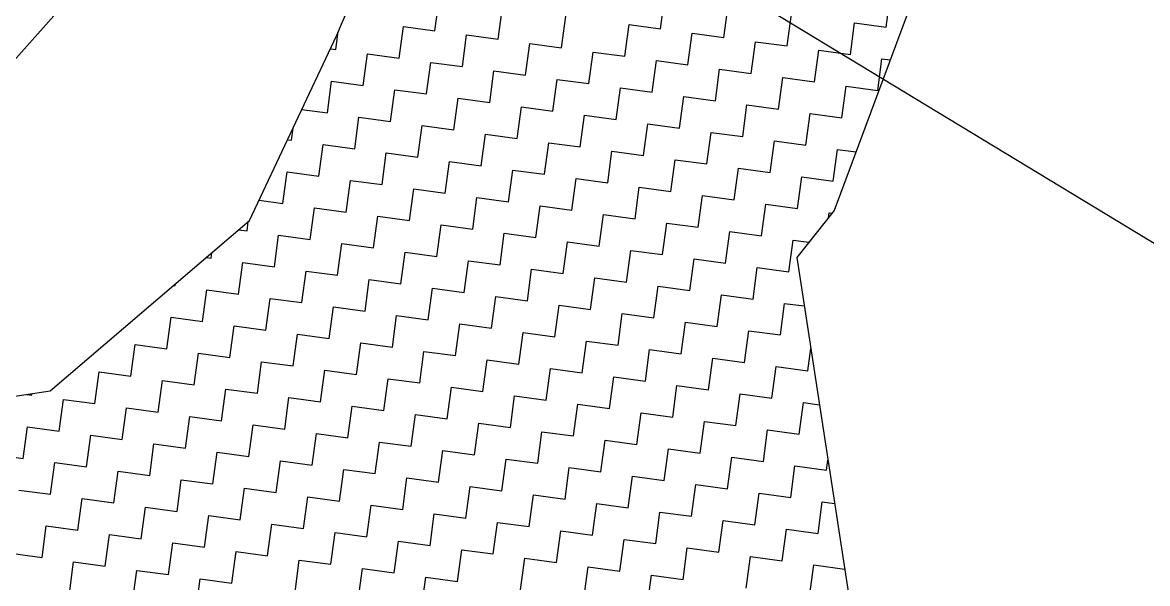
# Model space of a CAD drawing. Header units: metres. Extents: x 291974 to 293244, y 2020596 to 2023640.
# Drawn here: x 292196.6 to 292284.8, y 2021783.1 to 2021827.1 of the extents above; entities that cross this region are included whole.
import ezdxf

# ---------------------------------------------------------------- set-up
doc = ezdxf.new("R2010")
doc.units = ezdxf.units.M
doc.header["$MEASUREMENT"] = 0
for name, color, linetype in [('POLY_HATCH', 12, 'Continuous'), ('POLY_PARCEL', 6, 'Continuous'), ('V_BOUND_LINE', 7, 'Continuous')]:
    doc.layers.add(name, color=color, linetype=linetype)

msp = doc.modelspace()

# ---------------------------------------------------------------- linework, layer by layer
at = {"layer": 'POLY_HATCH'}
for p, q in [((292221.274, 2021826.076), (292228.434, 2021842.995)), ((292269.17, 2021836.333), (292260.242, 2021812.336)), ((292214.436, 2021811.552), (292221.274, 2021826.076)), ((292260.242, 2021812.336), (292257.307, 2021808.667)), ((292198.81, 2021798.213), (292214.436, 2021811.552)), ((292257.307, 2021808.667), (292261.637, 2021780.444)), ((292184.691, 2021796.051), (292198.81, 2021798.213))]:
    msp.add_line(p, q, dxfattribs=at)
at = {"layer": 'POLY_HATCH', "linetype": 'Continuous'}
for p, q in [((292246.639, 2021826.555), (292246.973, 2021829.032)), ((292264.316, 2021826.695), (292264.65, 2021829.172)), ((292228.962, 2021826.415), (292229.296, 2021828.892)), ((292233.917, 2021825.747), (292234.251, 2021828.224)), ((292251.594, 2021825.887), (292251.928, 2021828.364)), ((292238.872, 2021825.079), (292239.206, 2021827.557)), ((292256.549, 2021825.219), (292256.883, 2021827.696)), ((292221.196, 2021824.939), (292221.384, 2021826.336)), ((292226.151, 2021824.271), (292226.485, 2021826.749)), ((292226.485, 2021826.749), (292228.962, 2021826.415)), ((292243.828, 2021824.411), (292244.162, 2021826.889)), ((292244.162, 2021826.889), (292246.639, 2021826.555)), ((292261.505, 2021824.551), (292261.838, 2021827.029)), ((292261.838, 2021827.029), (292264.316, 2021826.695)), ((292231.106, 2021823.603), (292231.44, 2021826.081)), ((292231.44, 2021826.081), (292233.917, 2021825.747)), ((292236.061, 2021822.935), (292236.395, 2021825.413)), ((292236.395, 2021825.413), (292238.872, 2021825.079)), ((292248.783, 2021823.743), (292249.117, 2021826.221)), ((292249.117, 2021826.221), (292251.594, 2021825.887)), ((292253.738, 2021823.075), (292254.072, 2021825.553)), ((292254.072, 2021825.553), (292256.549, 2021825.219)), ((292220.766, 2021824.997), (292221.196, 2021824.939)), ((292223.339, 2021822.127), (292223.673, 2021824.605)), ((292223.673, 2021824.605), (292226.151, 2021824.271)), ((292241.016, 2021822.267), (292241.35, 2021824.745)), ((292241.35, 2021824.745), (292243.828, 2021824.411)), ((292258.693, 2021822.407), (292259.027, 2021824.885)), ((292259.027, 2021824.885), (292261.505, 2021824.551)), ((292228.294, 2021821.46), (292228.628, 2021823.937)), ((292228.628, 2021823.937), (292231.106, 2021823.603)), ((292245.971, 2021821.6), (292246.305, 2021824.077)), ((292246.305, 2021824.077), (292248.783, 2021823.743)), ((292263.648, 2021821.74), (292263.982, 2021824.217)), ((292263.982, 2021824.217), (292264.63, 2021824.13)), ((292233.249, 2021820.792), (292233.583, 2021823.269)), ((292233.583, 2021823.269), (292236.061, 2021822.935)), ((292250.926, 2021820.932), (292251.26, 2021823.409)), ((292251.26, 2021823.409), (292253.738, 2021823.075)), ((292255.882, 2021820.264), (292256.215, 2021822.741)), ((292256.215, 2021822.741), (292258.693, 2021822.407)), ((292220.528, 2021819.984), (292220.862, 2021822.461)), ((292220.862, 2021822.461), (292223.339, 2021822.127)), ((292238.205, 2021820.124), (292238.539, 2021822.601)), ((292238.539, 2021822.601), (292241.016, 2021822.267)), ((292243.16, 2021819.456), (292243.494, 2021821.933)), ((292243.494, 2021821.933), (292245.971, 2021821.6)), ((292260.837, 2021819.596), (292261.171, 2021822.073)), ((292261.171, 2021822.073), (292263.648, 2021821.74)), ((292225.483, 2021819.316), (292225.817, 2021821.794)), ((292225.817, 2021821.794), (292228.294, 2021821.46)), ((292230.438, 2021818.648), (292230.772, 2021821.126)), ((292230.772, 2021821.126), (292233.249, 2021820.792)), ((292248.115, 2021818.788), (292248.449, 2021821.266)), ((292248.449, 2021821.266), (292250.926, 2021820.932)), ((292218.532, 2021820.253), (292220.528, 2021819.984)), ((292235.393, 2021817.98), (292235.727, 2021820.458)), ((292235.727, 2021820.458), (292238.205, 2021820.124)), ((292253.07, 2021818.12), (292253.404, 2021820.598)), ((292253.404, 2021820.598), (292255.882, 2021820.264)), ((292222.671, 2021817.172), (292223.005, 2021819.65)), ((292223.005, 2021819.65), (292225.483, 2021819.316)), ((292240.348, 2021817.312), (292240.682, 2021819.79)), ((292240.682, 2021819.79), (292243.16, 2021819.456)), ((292258.025, 2021817.452), (292258.359, 2021819.93)), ((292258.359, 2021819.93), (292260.837, 2021819.596)), ((292217.716, 2021817.84), (292217.844, 2021818.792)), ((292227.626, 2021816.504), (292227.96, 2021818.982)), ((292227.96, 2021818.982), (292230.438, 2021818.648)), ((292245.303, 2021816.644), (292245.637, 2021819.122)), ((292245.637, 2021819.122), (292248.115, 2021818.788)), ((292250.258, 2021815.977), (292250.592, 2021818.454)), ((292250.592, 2021818.454), (292253.07, 2021818.12)), ((292217.415, 2021817.881), (292217.716, 2021817.84)), ((292219.86, 2021815.029), (292220.194, 2021817.506)), ((292220.194, 2021817.506), (292222.671, 2021817.172)), ((292232.582, 2021815.837), (292232.915, 2021818.314)), ((292232.915, 2021818.314), (292235.393, 2021817.98)), ((292237.537, 2021815.169), (292237.871, 2021817.646)), ((292237.871, 2021817.646), (292240.348, 2021817.312)), ((292255.214, 2021815.309), (292255.548, 2021817.786)), ((292255.548, 2021817.786), (292258.025, 2021817.452)), ((292224.815, 2021814.361), (292225.149, 2021816.838)), ((292225.149, 2021816.838), (292227.626, 2021816.504)), ((292242.492, 2021814.501), (292242.826, 2021816.978)), ((292242.826, 2021816.978), (292245.303, 2021816.644)), ((292260.169, 2021814.641), (292260.503, 2021817.118)), ((292260.503, 2021817.118), (292261.949, 2021816.923)), ((292229.77, 2021813.693), (292230.104, 2021816.17)), ((292230.104, 2021816.17), (292232.582, 2021815.837)), ((292247.447, 2021813.833), (292247.781, 2021816.31)), ((292247.781, 2021816.31), (292250.258, 2021815.977)), ((292217.048, 2021812.885), (292217.382, 2021815.363)), ((292217.382, 2021815.363), (292219.86, 2021815.029)), ((292234.725, 2021813.025), (292235.059, 2021815.503)), ((292235.059, 2021815.503), (292237.537, 2021815.169)), ((292239.68, 2021812.357), (292240.014, 2021814.835)), ((292240.014, 2021814.835), (292242.492, 2021814.501)), ((292252.402, 2021813.165), (292252.736, 2021815.643)), ((292252.736, 2021815.643), (292255.214, 2021815.309)), ((292257.357, 2021812.497), (292257.691, 2021814.975)), ((292257.691, 2021814.975), (292260.169, 2021814.641)), ((292222.003, 2021812.217), (292222.337, 2021814.695)), ((292222.337, 2021814.695), (292224.815, 2021814.361)), ((292226.959, 2021811.549), (292227.292, 2021814.027)), ((292227.292, 2021814.027), (292229.77, 2021813.693)), ((292244.635, 2021811.689), (292244.969, 2021814.167)), ((292244.969, 2021814.167), (292247.447, 2021813.833)), ((292215.182, 2021813.137), (292217.048, 2021812.885)), ((292231.914, 2021810.881), (292232.248, 2021813.359)), ((292232.248, 2021813.359), (292234.725, 2021813.025)), ((292249.591, 2021811.021), (292249.925, 2021813.499)), ((292249.925, 2021813.499), (292252.402, 2021813.165)), ((292219.192, 2021810.074), (292219.526, 2021812.551)), ((292219.526, 2021812.551), (292222.003, 2021812.217)), ((292236.869, 2021810.214), (292237.203, 2021812.691)), ((292237.203, 2021812.691), (292239.68, 2021812.357)), ((292254.546, 2021810.354), (292254.88, 2021812.831)), ((292254.88, 2021812.831), (292257.357, 2021812.497)), ((292259.78, 2021811.759), (292259.835, 2021812.163)), ((292259.835, 2021812.163), (292260.078, 2021812.13)), ((292214.237, 2021810.741), (292214.334, 2021811.465)), ((292224.147, 2021809.406), (292224.481, 2021811.883)), ((292224.481, 2021811.883), (292226.959, 2021811.549)), ((292241.824, 2021809.546), (292242.158, 2021812.023)), ((292242.158, 2021812.023), (292244.635, 2021811.689)), ((292246.779, 2021808.878), (292247.113, 2021811.355)), ((292247.113, 2021811.355), (292249.591, 2021811.021)), ((292213.589, 2021810.829), (292214.237, 2021810.741)), ((292216.38, 2021807.93), (292216.714, 2021810.407)), ((292216.714, 2021810.407), (292219.192, 2021810.074)), ((292229.102, 2021808.738), (292229.436, 2021811.215)), ((292229.436, 2021811.215), (292231.914, 2021810.881)), ((292234.057, 2021808.07), (292234.391, 2021810.547)), ((292234.391, 2021810.547), (292236.869, 2021810.214)), ((292251.734, 2021808.21), (292252.068, 2021810.687)), ((292252.068, 2021810.687), (292254.546, 2021810.354)), ((292221.336, 2021807.262), (292221.669, 2021809.74)), ((292221.669, 2021809.74), (292224.147, 2021809.406)), ((292239.012, 2021807.402), (292239.346, 2021809.88)), ((292239.346, 2021809.88), (292241.824, 2021809.546)), ((292256.689, 2021807.542), (292257.023, 2021810.02)), ((292257.023, 2021810.02), (292258.256, 2021809.853)), ((292211.037, 2021808.65), (292211.425, 2021808.598)), ((292211.425, 2021808.598), (292211.484, 2021809.032)), ((292226.291, 2021806.594), (292226.625, 2021809.072)), ((292226.625, 2021809.072), (292229.102, 2021808.738)), ((292243.968, 2021806.734), (292244.302, 2021809.212)), ((292244.302, 2021809.212), (292246.779, 2021808.878)), ((292213.569, 2021805.786), (292213.903, 2021808.264)), ((292213.903, 2021808.264), (292216.38, 2021807.93)), ((292231.246, 2021805.926), (292231.58, 2021808.404)), ((292231.58, 2021808.404), (292234.057, 2021808.07)), ((292248.923, 2021806.066), (292249.257, 2021808.544)), ((292249.257, 2021808.544), (292251.734, 2021808.21)), ((292253.878, 2021805.398), (292254.212, 2021807.876)), ((292254.212, 2021807.876), (292256.689, 2021807.542)), ((292218.524, 2021805.118), (292218.858, 2021807.596)), ((292218.858, 2021807.596), (292221.336, 2021807.262)), ((292223.479, 2021804.451), (292223.813, 2021806.928)), ((292223.813, 2021806.928), (292226.291, 2021806.594)), ((292236.201, 2021805.258), (292236.535, 2021807.736)), ((292236.535, 2021807.736), (292239.012, 2021807.402)), ((292241.156, 2021804.59), (292241.49, 2021807.068)), ((292241.49, 2021807.068), (292243.968, 2021806.734)), ((292208.485, 2021806.472), (292208.614, 2021806.454)), ((292208.614, 2021806.454), (292208.633, 2021806.598)), ((292210.757, 2021803.643), (292211.091, 2021806.12)), ((292211.091, 2021806.12), (292213.569, 2021805.786)), ((292228.434, 2021803.783), (292228.768, 2021806.26)), ((292228.768, 2021806.26), (292231.246, 2021805.926)), ((292246.111, 2021803.923), (292246.445, 2021806.4)), ((292246.445, 2021806.4), (292248.923, 2021806.066)), ((292215.712, 2021802.975), (292216.046, 2021805.452)), ((292216.046, 2021805.452), (292218.524, 2021805.118)), ((292233.389, 2021803.115), (292233.723, 2021805.592)), ((292233.723, 2021805.592), (292236.201, 2021805.258)), ((292251.066, 2021803.255), (292251.4, 2021805.732)), ((292251.4, 2021805.732), (292253.878, 2021805.398)), ((292220.668, 2021802.307), (292221.002, 2021804.784)), ((292221.002, 2021804.784), (292223.479, 2021804.451)), ((292238.345, 2021802.447), (292238.678, 2021804.924)), ((292238.678, 2021804.924), (292241.156, 2021804.59)), ((292243.3, 2021801.779), (292243.634, 2021804.257)), ((292243.634, 2021804.257), (292246.111, 2021803.923)), ((292256.021, 2021802.587), (292256.355, 2021805.064)), ((292256.355, 2021805.064), (292257.892, 2021804.857)), ((292207.946, 2021801.499), (292208.28, 2021803.977)), ((292208.28, 2021803.977), (292210.757, 2021803.643)), ((292225.623, 2021801.639), (292225.957, 2021804.117)), ((292225.957, 2021804.117), (292228.434, 2021803.783)), ((292230.578, 2021800.971), (292230.912, 2021803.449)), ((292230.912, 2021803.449), (292233.389, 2021803.115)), ((292248.255, 2021801.111), (292248.589, 2021803.589)), ((292248.589, 2021803.589), (292251.066, 2021803.255)), ((292212.901, 2021800.831), (292213.235, 2021803.309)), ((292213.235, 2021803.309), (292215.712, 2021802.975)), ((292217.856, 2021800.163), (292218.19, 2021802.641)), ((292218.19, 2021802.641), (292220.668, 2021802.307)), ((292235.533, 2021800.303), (292235.867, 2021802.781)), ((292235.867, 2021802.781), (292238.345, 2021802.447)), ((292253.21, 2021800.443), (292253.544, 2021802.921)), ((292253.544, 2021802.921), (292256.021, 2021802.587)), ((292205.134, 2021799.355), (292205.468, 2021801.833)), ((292205.468, 2021801.833), (292207.946, 2021801.499)), ((292222.811, 2021799.495), (292223.145, 2021801.973)), ((292223.145, 2021801.973), (292225.623, 2021801.639)), ((292240.488, 2021799.635), (292240.822, 2021802.113)), ((292240.822, 2021802.113), (292243.3, 2021801.779)), ((292210.089, 2021798.688), (292210.423, 2021801.165)), ((292210.423, 2021801.165), (292212.901, 2021800.831)), ((292227.766, 2021798.827), (292228.1, 2021801.305)), ((292228.1, 2021801.305), (292230.578, 2021800.971)), ((292245.443, 2021798.967), (292245.777, 2021801.445)), ((292245.777, 2021801.445), (292248.255, 2021801.111)), ((292250.398, 2021798.3), (292250.732, 2021800.777)), ((292250.732, 2021800.777), (292253.21, 2021800.443)), ((292258.165, 2021799.775), (292258.402, 2021801.532)), ((292215.045, 2021798.02), (292215.379, 2021800.497)), ((292215.379, 2021800.497), (292217.856, 2021800.163)), ((292220, 2021797.352), (292220.334, 2021799.829)), ((292220.334, 2021799.829), (292222.811, 2021799.495)), ((292232.722, 2021798.16), (292233.055, 2021800.637)), ((292233.055, 2021800.637), (292235.533, 2021800.303)), ((292237.677, 2021797.492), (292238.011, 2021799.969)), ((292238.011, 2021799.969), (292240.488, 2021799.635)), ((292255.354, 2021797.632), (292255.688, 2021800.109)), ((292255.688, 2021800.109), (292258.165, 2021799.775)), ((292202.323, 2021797.212), (292202.657, 2021799.689)), ((292202.657, 2021799.689), (292205.134, 2021799.355)), ((292207.278, 2021796.544), (292207.612, 2021799.021)), ((292207.612, 2021799.021), (292210.089, 2021798.688)), ((292224.955, 2021796.684), (292225.289, 2021799.161)), ((292225.289, 2021799.161), (292227.766, 2021798.827)), ((292242.632, 2021796.824), (292242.966, 2021799.301)), ((292242.966, 2021799.301), (292245.443, 2021798.967)), ((292212.233, 2021795.876), (292212.567, 2021798.354)), ((292212.567, 2021798.354), (292215.045, 2021798.02)), ((292229.91, 2021796.016), (292230.244, 2021798.494)), ((292230.244, 2021798.494), (292232.722, 2021798.16)), ((292247.587, 2021796.156), (292247.921, 2021798.634)), ((292247.921, 2021798.634), (292250.398, 2021798.3)), ((292196.978, 2021797.932), (292197.368, 2021797.88)), ((292197.368, 2021797.88), (292197.383, 2021797.994)), ((292199.511, 2021795.068), (292199.845, 2021797.546)), ((292199.845, 2021797.546), (292202.323, 2021797.212)), ((292217.188, 2021795.208), (292217.522, 2021797.686)), ((292217.522, 2021797.686), (292220, 2021797.352)), ((292234.865, 2021795.348), (292235.199, 2021797.826)), ((292235.199, 2021797.826), (292237.677, 2021797.492)), ((292252.542, 2021795.488), (292252.876, 2021797.966)), ((292252.876, 2021797.966), (292255.354, 2021797.632)), ((292257.497, 2021794.82), (292257.831, 2021797.298)), ((292257.831, 2021797.298), (292259.077, 2021797.13)), ((292204.466, 2021794.4), (292204.8, 2021796.878)), ((292204.8, 2021796.878), (292207.278, 2021796.544)), ((292222.143, 2021794.54), (292222.477, 2021797.018)), ((292222.477, 2021797.018), (292224.955, 2021796.684)), ((292227.099, 2021793.872), (292227.432, 2021796.35)), ((292227.432, 2021796.35), (292229.91, 2021796.016)), ((292239.82, 2021794.68), (292240.154, 2021797.158)), ((292240.154, 2021797.158), (292242.632, 2021796.824)), ((292244.775, 2021794.012), (292245.109, 2021796.49)), ((292245.109, 2021796.49), (292247.587, 2021796.156)), ((292209.422, 2021793.732), (292209.756, 2021796.21)), ((292209.756, 2021796.21), (292212.233, 2021795.876)), ((292214.377, 2021793.064), (292214.711, 2021795.542)), ((292214.711, 2021795.542), (292217.188, 2021795.208)), ((292232.054, 2021793.204), (292232.388, 2021795.682)), ((292232.388, 2021795.682), (292234.865, 2021795.348)), ((292249.731, 2021793.344), (292250.065, 2021795.822)), ((292250.065, 2021795.822), (292252.542, 2021795.488)), ((292196.7, 2021792.925), (292197.034, 2021795.402)), ((292197.034, 2021795.402), (292199.511, 2021795.068)), ((292201.655, 2021792.257), (292201.989, 2021794.734)), ((292201.989, 2021794.734), (292204.466, 2021794.4)), ((292219.332, 2021792.397), (292219.666, 2021794.874)), ((292219.666, 2021794.874), (292222.143, 2021794.54)), ((292237.009, 2021792.537), (292237.343, 2021795.014)), ((292237.343, 2021795.014), (292239.82, 2021794.68)), ((292254.686, 2021792.677), (292255.02, 2021795.154)), ((292255.02, 2021795.154), (292257.497, 2021794.82)), ((292206.61, 2021791.589), (292206.944, 2021794.066)), ((292206.944, 2021794.066), (292209.422, 2021793.732)), ((292224.287, 2021791.729), (292224.621, 2021794.206)), ((292224.621, 2021794.206), (292227.099, 2021793.872)), ((292241.964, 2021791.869), (292242.298, 2021794.346)), ((292242.298, 2021794.346), (292244.775, 2021794.012)), ((292246.919, 2021791.201), (292247.253, 2021793.678)), ((292247.253, 2021793.678), (292249.731, 2021793.344)), ((292194.222, 2021793.258), (292196.7, 2021792.925)), ((292211.565, 2021790.921), (292211.899, 2021793.398)), ((292211.899, 2021793.398), (292214.377, 2021793.064)), ((292229.242, 2021791.061), (292229.576, 2021793.538)), ((292229.576, 2021793.538), (292232.054, 2021793.204)), ((292234.197, 2021790.393), (292234.531, 2021792.871)), ((292234.531, 2021792.871), (292237.009, 2021792.537)), ((292251.874, 2021790.533), (292252.208, 2021793.011)), ((292252.208, 2021793.011), (292254.686, 2021792.677)), ((292259.641, 2021792.009), (292259.745, 2021792.779)), ((292198.843, 2021790.113), (292199.177, 2021792.591)), ((292199.177, 2021792.591), (292201.655, 2021792.257)), ((292203.799, 2021789.445), (292204.133, 2021791.923)), ((292204.133, 2021791.923), (292206.61, 2021791.589)), ((292216.52, 2021790.253), (292216.854, 2021792.731)), ((292216.854, 2021792.731), (292219.332, 2021792.397)), ((292221.475, 2021789.585), (292221.809, 2021792.063)), ((292221.809, 2021792.063), (292224.287, 2021791.729)), ((292239.152, 2021789.725), (292239.486, 2021792.203)), ((292239.486, 2021792.203), (292241.964, 2021791.869)), ((292256.829, 2021789.865), (292257.163, 2021792.343)), ((292257.163, 2021792.343), (292259.641, 2021792.009)), ((292208.754, 2021788.777), (292209.088, 2021791.255)), ((292209.088, 2021791.255), (292211.565, 2021790.921)), ((292226.431, 2021788.917), (292226.765, 2021791.395)), ((292226.765, 2021791.395), (292229.242, 2021791.061)), ((292244.108, 2021789.057), (292244.442, 2021791.535)), ((292244.442, 2021791.535), (292246.919, 2021791.201)), ((292196.366, 2021790.447), (292198.843, 2021790.113)), ((292213.709, 2021788.109), (292214.043, 2021790.587)), ((292214.043, 2021790.587), (292216.52, 2021790.253)), ((292231.386, 2021788.249), (292231.72, 2021790.727)), ((292231.72, 2021790.727), (292234.197, 2021790.393)), ((292249.063, 2021788.389), (292249.397, 2021790.867)), ((292249.397, 2021790.867), (292251.874, 2021790.533)), ((292254.018, 2021787.721), (292254.352, 2021790.199)), ((292254.352, 2021790.199), (292256.829, 2021789.865)), ((292200.987, 2021787.301), (292201.321, 2021789.779)), ((292201.321, 2021789.779), (292203.799, 2021789.445)), ((292218.664, 2021787.441), (292218.998, 2021789.919)), ((292218.998, 2021789.919), (292221.475, 2021789.585)), ((292223.619, 2021786.774), (292223.953, 2021789.251)), ((292223.953, 2021789.251), (292226.431, 2021788.917)), ((292236.341, 2021787.581), (292236.675, 2021790.059)), ((292236.675, 2021790.059), (292239.152, 2021789.725)), ((292241.296, 2021786.914), (292241.63, 2021789.391)), ((292241.63, 2021789.391), (292244.108, 2021789.057)), ((292258.973, 2021787.054), (292259.307, 2021789.531)), ((292259.307, 2021789.531), (292260.263, 2021789.402)), ((292205.942, 2021786.634), (292206.276, 2021789.111)), ((292206.276, 2021789.111), (292208.754, 2021788.777)), ((292210.897, 2021785.966), (292211.231, 2021788.443)), ((292211.231, 2021788.443), (292213.709, 2021788.109)), ((292228.574, 2021786.106), (292228.908, 2021788.583)), ((292228.908, 2021788.583), (292231.386, 2021788.249)), ((292246.251, 2021786.246), (292246.585, 2021788.723)), ((292246.585, 2021788.723), (292249.063, 2021788.389)), ((292198.176, 2021785.158), (292198.509, 2021787.635)), ((292198.509, 2021787.635), (292200.987, 2021787.301)), ((292215.852, 2021785.298), (292216.186, 2021787.775)), ((292216.186, 2021787.775), (292218.664, 2021787.441)), ((292233.529, 2021785.438), (292233.863, 2021787.915)), ((292233.863, 2021787.915), (292236.341, 2021787.581)), ((292251.206, 2021785.578), (292251.54, 2021788.055)), ((292251.54, 2021788.055), (292254.018, 2021787.721)), ((292203.131, 2021784.49), (292203.465, 2021786.968)), ((292203.465, 2021786.968), (292205.942, 2021786.634)), ((292220.808, 2021784.63), (292221.142, 2021787.108)), ((292221.142, 2021787.108), (292223.619, 2021786.774)), ((292238.485, 2021784.77), (292238.818, 2021787.248)), ((292238.818, 2021787.248), (292241.296, 2021786.914)), ((292256.161, 2021784.91), (292256.495, 2021787.387)), ((292256.495, 2021787.387), (292258.973, 2021787.054)), ((292208.086, 2021783.822), (292208.42, 2021786.3)), ((292208.42, 2021786.3), (292210.897, 2021785.966)), ((292225.763, 2021783.962), (292226.097, 2021786.44)), ((292226.097, 2021786.44), (292228.574, 2021786.106)), ((292230.718, 2021783.294), (292231.052, 2021785.772)), ((292231.052, 2021785.772), (292233.529, 2021785.438)), ((292243.44, 2021784.102), (292243.774, 2021786.58)), ((292243.774, 2021786.58), (292246.251, 2021786.246)), ((292248.395, 2021783.434), (292248.729, 2021785.912)), ((292248.729, 2021785.912), (292251.206, 2021785.578)), ((292195.698, 2021785.492), (292198.176, 2021785.158)), ((292213.041, 2021783.154), (292213.375, 2021785.632)), ((292213.375, 2021785.632), (292215.852, 2021785.298)), ((292217.996, 2021782.486), (292218.33, 2021784.964)), ((292218.33, 2021784.964), (292220.808, 2021784.63)), ((292235.673, 2021782.626), (292236.007, 2021785.104)), ((292236.007, 2021785.104), (292238.485, 2021784.77)), ((292253.35, 2021782.766), (292253.684, 2021785.244)), ((292253.684, 2021785.244), (292256.161, 2021784.91)), ((292200.319, 2021782.346), (292200.653, 2021784.824)), ((292200.653, 2021784.824), (292203.131, 2021784.49)), ((292205.274, 2021781.678), (292205.608, 2021784.156)), ((292205.608, 2021784.156), (292208.086, 2021783.822)), ((292222.951, 2021781.818), (292223.285, 2021784.296)), ((292223.285, 2021784.296), (292225.763, 2021783.962)), ((292240.628, 2021781.958), (292240.962, 2021784.436)), ((292240.962, 2021784.436), (292243.44, 2021784.102)), ((292258.305, 2021782.098), (292258.639, 2021784.576)), ((292258.639, 2021784.576), (292261.053, 2021784.251)), ((292210.229, 2021781.011), (292210.563, 2021783.488)), ((292210.563, 2021783.488), (292213.041, 2021783.154)), ((292227.906, 2021781.151), (292228.24, 2021783.628)), ((292228.24, 2021783.628), (292230.718, 2021783.294)), ((292245.583, 2021781.291), (292245.917, 2021783.768)), ((292245.917, 2021783.768), (292248.395, 2021783.434))]:
    msp.add_line(p, q, dxfattribs=at)
at = {"layer": 'POLY_PARCEL'}
msp.add_line((292304.925, 2021797.848), (292218.946, 2021849.969), dxfattribs=at)
at = {"layer": 'V_BOUND_LINE'}
msp.add_line((292166.752, 2021791.159), (292218.946, 2021849.969), dxfattribs=at)

doc.saveas('drawing.dxf')
